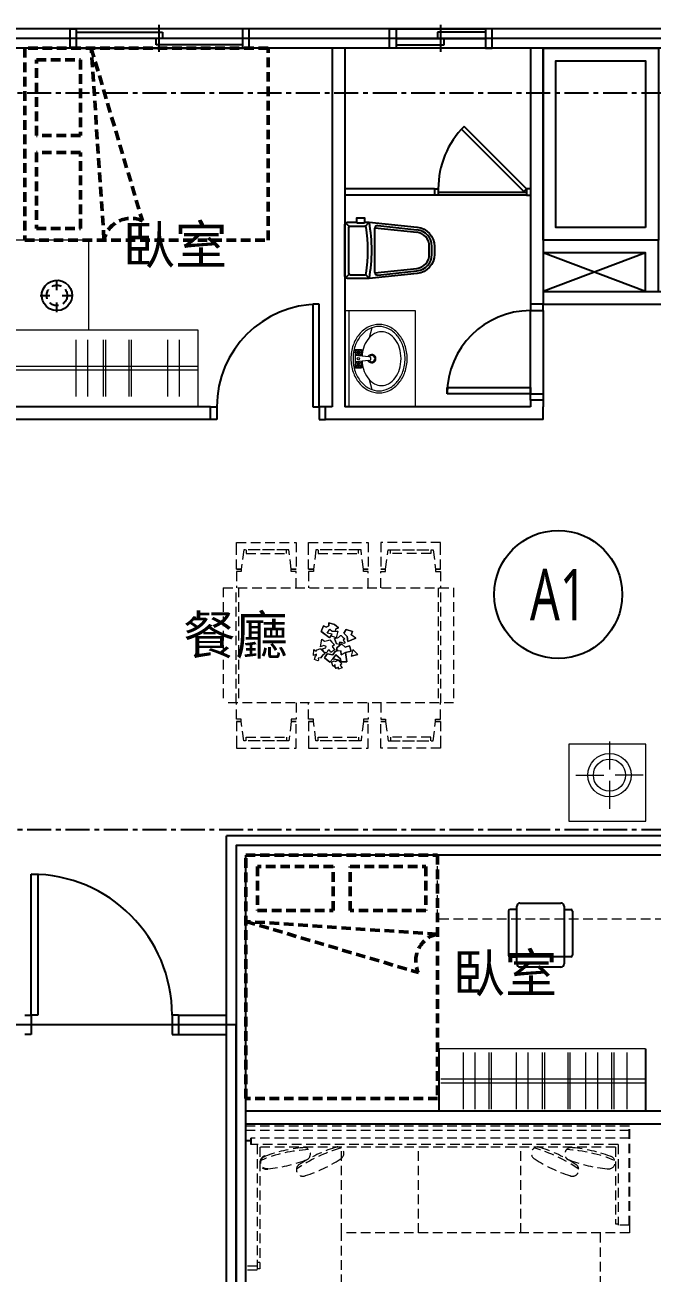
# Model space of a CAD drawing. Header units: millimetres. Extents: x -3377 to 119122, y -22007 to 15479.
# Drawn here: x 41891 to 42381, y 13603 to 14577 of the extents above; entities that cross this region are included whole.
import ezdxf
from ezdxf.enums import TextEntityAlignment as Align

# ---------------------------------------------------------------- set-up
doc = ezdxf.new("R2010")
doc.units = ezdxf.units.MM
doc.header["$LTSCALE"] = 150
doc.header["$MEASUREMENT"] = 0
doc.linetypes.add('11', pattern=[0.15, 0.1, -0.05])
doc.linetypes.add('CENTER', pattern=[2, 1.25, -0.25, 0.25, -0.25])
doc.layers.get('0').update_dxf_attribs({"plot": 0})
for name, color, linetype, plot in [('AREA', 3, 'Continuous', False), ('FUNITURE', 9, 'Continuous', False), ('S-ARCH', 252, 'Continuous', False)]:
    doc.layers.add(name, color=color, linetype=linetype, plot=plot)
for name, color, linetype in [('GRID', 5, 'CENTER'), ('OPEN', 4, 'Continuous'), ('SYM', 3, 'Continuous'), ('TEXT', 2, 'Continuous'), ('TOIL', 6, 'Continuous'), ('TOILET', 141, 'Continuous'), ('WALL', 2, 'Continuous'), ('WALL2', 3, 'Continuous')]:
    doc.layers.add(name, color=color, linetype=linetype)
doc.styles.add('C1', font='', dxfattribs={"bigfont": 'japanese.shx'})
doc.styles.add('HH', font='')
doc.styles.get('C1').set_extended_font_data('微軟正黑體')
doc.styles.get('HH').set_extended_font_data('Microsoft JhengHei')

# ---------------------------------------------------------------- blocks, each defined once
blk = doc.blocks.new('A$C36C53BDF')
at = {"color": 252}
for p, q in [((-2254.06144, 768.3632), (-2185.06144, 768.3632)), ((-2185.06144, 765.8632), (-2254.06144, 765.8632)), ((-2092.06143, 720.86358), (-2172.06143, 690.86358)), ((-2092.06143, 690.86358), (-2172.06143, 720.86358))]:
    blk.add_line(p, q, dxfattribs=at)
at = {"layer": 'AREA', "color": 252}
blk.add_lwpolyline([(-1609.56143, -456.63893), (-1609.56143, 48.36107), (-1979.56143, 48.36107), (-1979.56143, 258.36107), (-1747.06143, 258.36107), (-1747.06143, 573.36107), (-1609.56143, 573.36107), (-1609.56143, 888.36107), (-2592.06143, 888.36107), (-2592.06143, 803.36107), (-2869.56143, 803.36107), (-2869.56143, 493.36107), (-3019.56143, 493.36107), (-3019.56143, 323.36107), (-3284.56143, 323.36107), (-3284.56143, 322.36107), (-3284.56143, 130.86107), (-3414.56143, 130.86107), (-3414.56143, 323.36107), (-3414.56143, 345.86107), (-3414.56143, 843.36107), (-3734.56144, 843.36107)], dxfattribs=at)
for points in [[(-1979.56143, 48.36107), (-1979.56143, 258.36107), (-2412.06143, 258.36107), (-2412.06143, 118.36107), (-2412.06143, -311.63893), (-2412.06143, -449.13893), (-2412.06143, -456.63893), (-1747.06143, -456.63893), (-1609.56143, -456.63893), (-1609.56143, 48.36107), (-1794.56143, 48.36107)], [(-3284.56143, 33.36107), (-3414.56143, 33.36107), (-3414.56143, 118.36107), (-3639.56143, 118.36107), (-3639.56143, -321.63893), (-3414.56143, -321.63893), (-3414.56143, -296.63893), (-3414.56143, -191.63893), (-3144.56143, -191.63893), (-2929.56143, -191.63893), (-2652.06143, -191.63893), (-2652.06143, -311.63893), (-2412.06143, -311.63893), (-2412.06143, 118.36107), (-2652.06143, 118.36107), (-2652.06143, 33.36107)]]:
    blk.add_lwpolyline(points, close=True, dxfattribs=at)
at = {"layer": 'FUNITURE', "color": 252, "linetype": '11', "lineweight": 50, "ltscale": 0.5}
for p, q in [((-2515.27592, 731.23607), (-2525.27592, 880.86107)), ((-2525.27592, 880.86107), (-2485.27592, 745.86107)), ((-2254.93643, 189.07556), (-2404.56143, 199.07555)), ((-2404.56143, 199.07555), (-2269.56143, 159.07556))]:
    blk.add_line(p, q, dxfattribs=at)
at = {"layer": 'FUNITURE', "color": 252, "linetype": '11', "ltscale": 0.5}
for p, q in [((-2552.06141, 691.72261), (-2552.06139, 700.78321)), ((-2552.06141, 691.72261), (-2552.06139, 700.78321)), ((-2565.12092, 687.72256), (-2556.06142, 687.72258)), ((-2552.06145, 674.662), (-2552.06143, 683.72261)), ((-2552.06145, 674.662), (-2552.06143, 683.72261)), ((-2548.06139, 687.72267), (-2539.00189, 687.72265)), ((-2548.06139, 687.72267), (-2539.00189, 687.72265)), ((-2104.56143, -38.21087), (-2104.56143, 40.86107)), ((-2400.56143, 29.78913), (-2400.56143, 24.78913)), ((-2400.56143, 27.78913), (-2404.56143, 27.78913))]:
    blk.add_line(p, q, dxfattribs=at)
at = {"layer": 'FUNITURE', "color": 252, "lineweight": 13, "ltscale": 0.5}
for p, q in [((-2537.06893, 608.78454), (-2537.06893, 652.9376)), ((-2527.91745, 608.78454), (-2527.91745, 652.9376)), ((-2515.93098, 652.9376), (-2515.93098, 608.78454)), ((-2513.88549, 608.78454), (-2513.88549, 652.9376)), ((-2495.93098, 652.9376), (-2495.93098, 608.78454)), ((-2493.88549, 608.78454), (-2493.88549, 652.9376)), ((-2465.37536, 608.78454), (-2465.37536, 652.9376)), ((-2456.22388, 608.78454), (-2456.22388, 652.9376)), ((-2092.23452, 99.54609), (-2254.51532, 99.54609)), ((-2234.70252, 96.62262), (-2234.70252, 52.46956)), ((-2225.55104, 96.62262), (-2225.55104, 52.46956)), ((-2214.41046, 96.62262), (-2214.41046, 52.46956)), ((-2212.36497, 52.46956), (-2212.36497, 96.62262)), ((-2193.20252, 96.62262), (-2193.20252, 52.46956)), ((-2184.05104, 96.62262), (-2184.05104, 52.46956)), ((-2172.91046, 96.62262), (-2172.91046, 52.46956)), ((-2170.86497, 52.46956), (-2170.86497, 96.62262)), ((-2152.91046, 96.62262), (-2152.91046, 52.46956)), ((-2150.86497, 52.46956), (-2150.86497, 96.62262)), ((-2138.8785, 96.62262), (-2138.8785, 52.46956)), ((-2129.72702, 96.62262), (-2129.72702, 52.46956)), ((-2118.58644, 96.62262), (-2118.58644, 52.46956)), ((-2116.54095, 52.46956), (-2116.54095, 96.62262)), ((-2106.59997, 96.62262), (-2106.59997, 52.46956))]:
    blk.add_line(p, q, dxfattribs=at)
at = {"layer": 'FUNITURE', "color": 252, "lineweight": 5, "ltscale": 0.5}
for p, q in [((-2442.06143, 632.36107), (-2587.06143, 632.36107)), ((-2442.06143, 629.36107), (-2587.06143, 629.36107)), ((-2120.27943, 339.52401), (-2120.27943, 317.62161)), ((-2120.27943, 339.52401), (-2120.27943, 317.62161)), ((-2146.57123, 313.2322), (-2124.66883, 313.2322)), ((-2093.98762, 313.2322), (-2115.89002, 313.2322)), ((-2120.27943, 308.84279), (-2120.27943, 286.94039)), ((-2252.16549, 76.04609), (-2092.23452, 76.04608)), ((-2252.16549, 73.04609), (-2092.23452, 73.04608))]:
    blk.add_line(p, q, dxfattribs=at)
at = {"layer": 'FUNITURE', "color": 252, "linetype": '11', "lineweight": 13, "ltscale": 0.5}
for p, q in [((-2411.75006, 494.78344), (-2365.16591, 494.78344)), ((-2411.75006, 489.12254), (-2411.75006, 494.78344)), ((-2411.75006, 474.02679), (-2411.75006, 489.12254)), ((-2406.08915, 489.12254), (-2407.97612, 474.02679)), ((-2370.82681, 489.12254), (-2406.08915, 489.12254)), ((-2372.71378, 489.12254), (-2404.20218, 489.12254)), ((-2404.20218, 489.12254), (-2404.20218, 486.29208)), ((-2372.71378, 486.29208), (-2372.71378, 489.12254)), ((-2368.93984, 474.02679), (-2370.82681, 489.12254)), ((-2365.16591, 494.78344), (-2365.16591, 474.02679)), ((-2355.35351, 494.78344), (-2308.76936, 494.78344)), ((-2355.35351, 489.12254), (-2355.35351, 494.78344)), ((-2355.35351, 474.02679), (-2355.35351, 489.12254)), ((-2349.6926, 489.12254), (-2351.57957, 474.02679)), ((-2314.43026, 489.12254), (-2349.6926, 489.12254)), ((-2316.31723, 489.12254), (-2347.80564, 489.12254)), ((-2347.80564, 489.12254), (-2347.80564, 486.29208)), ((-2316.31723, 486.29208), (-2316.31723, 489.12254)), ((-2312.5433, 474.02679), (-2314.43026, 489.12254)), ((-2308.76936, 494.78344), (-2308.76936, 474.02679)), ((-2252.37281, 494.78344), (-2298.95696, 494.78344)), ((-2298.95696, 494.78344), (-2298.95696, 474.02679)), ((-2295.18302, 474.02679), (-2293.29606, 489.12254)), ((-2293.29606, 489.12254), (-2258.03372, 489.12254)), ((-2291.40909, 489.12254), (-2259.92068, 489.12254)), ((-2291.40909, 486.29208), (-2291.40909, 489.12254)), ((-2259.92068, 489.12254), (-2259.92068, 486.29208)), ((-2258.03372, 489.12254), (-2256.14675, 474.02679)), ((-2252.37281, 489.12254), (-2252.37281, 494.78344)), ((-2252.37281, 474.02679), (-2252.37281, 489.12254)), ((-2404.20218, 486.29208), (-2372.71378, 486.29208)), ((-2347.80564, 486.29208), (-2316.31723, 486.29208)), ((-2259.92068, 486.29208), (-2291.40909, 486.29208)), ((-2411.75006, 474.02679), (-2407.97612, 474.02679)), ((-2407.97612, 474.02679), (-2411.75006, 474.02679)), ((-2411.75006, 472.13982), (-2411.75006, 459.57442)), ((-2407.97612, 472.13982), (-2411.75006, 472.13982)), ((-2407.97612, 474.02679), (-2407.97612, 472.13982)), ((-2368.93984, 474.02679), (-2365.16591, 474.02679)), ((-2368.93984, 472.13982), (-2368.93984, 474.02679)), ((-2365.16591, 474.02679), (-2368.93984, 474.02679)), ((-2365.16591, 472.13982), (-2368.93984, 472.13982)), ((-2365.16591, 459.57442), (-2365.16591, 472.13982)), ((-2355.35351, 474.02679), (-2351.57957, 474.02679)), ((-2351.57957, 474.02679), (-2355.35351, 474.02679)), ((-2355.35351, 472.13982), (-2355.35351, 459.57442)), ((-2351.57957, 472.13982), (-2355.35351, 472.13982)), ((-2351.57957, 474.02679), (-2351.57957, 472.13982)), ((-2312.5433, 474.02679), (-2308.76936, 474.02679)), ((-2312.5433, 472.13982), (-2312.5433, 474.02679)), ((-2308.76936, 474.02679), (-2312.5433, 474.02679)), ((-2308.76936, 472.13982), (-2312.5433, 472.13982)), ((-2308.76936, 459.57442), (-2308.76936, 472.13982)), ((-2295.18302, 474.02679), (-2298.95696, 474.02679)), ((-2298.95696, 474.02679), (-2295.18302, 474.02679)), ((-2298.95696, 459.57442), (-2298.95696, 472.13982)), ((-2298.95696, 472.13982), (-2295.18302, 472.13982)), ((-2295.18302, 472.13982), (-2295.18302, 474.02679)), ((-2256.14675, 474.02679), (-2256.14675, 472.13982)), ((-2252.37281, 474.02679), (-2256.14675, 474.02679)), ((-2256.14675, 474.02679), (-2252.37281, 474.02679)), ((-2256.14675, 472.13982), (-2252.37281, 472.13982)), ((-2252.37281, 472.13982), (-2252.37281, 459.57442)), ((-2422.06143, 459.57442), (-2422.06143, 369.63285)), ((-2422.06143, 459.57442), (-2242.06143, 459.57442)), ((-2412.06143, 369.57442), (-2412.06143, 459.57442)), ((-2410.06143, 459.57442), (-2410.06143, 369.63285)), ((-2254.06143, 459.57442), (-2254.06143, 369.63285)), ((-2252.06143, 369.57442), (-2252.06143, 459.57442)), ((-2242.06143, 459.57442), (-2242.06143, 369.57442)), ((-2343.74055, 429.86804), (-2345.54216, 425.30737)), ((-2345.54216, 425.30737), (-2343.74055, 429.86804)), ((-2341.74033, 428.8538), (-2343.74055, 429.86804)), ((-2343.74055, 429.86804), (-2341.74033, 428.8538)), ((-2339.6007, 429.8813), (-2341.74033, 428.8538)), ((-2341.74033, 428.8538), (-2339.6007, 429.8813)), ((-2339.60156, 432.16028), (-2339.6007, 429.8813)), ((-2339.6007, 429.8813), (-2339.60156, 432.16028)), ((-2335.02903, 430.93644), (-2339.60156, 432.16028)), ((-2339.60156, 432.16028), (-2335.02903, 430.93644)), ((-2332.04806, 428.24634), (-2335.02903, 430.93644)), ((-2335.02903, 430.93644), (-2332.04806, 428.24634)), ((-2346.01663, 413.4266), (-2344.99312, 419.33599)), ((-2346.01663, 413.4266), (-2344.99312, 419.33599)), ((-2345.54216, 425.30737), (-2339.07601, 420.53931)), ((-2339.07601, 420.53931), (-2345.54216, 425.30737)), ((-2344.99312, 419.33599), (-2343.03977, 417.83467)), ((-2344.99312, 419.33599), (-2343.03977, 417.83467)), ((-2340.98517, 423.97297), (-2338.6844, 427.13607)), ((-2336.95792, 423.23788), (-2340.98517, 423.97297)), ((-2339.07601, 420.53931), (-2336.95792, 423.23788)), ((-2338.01696, 421.8886), (-2339.07601, 420.53931)), ((-2338.6844, 427.13607), (-2336.90298, 425.60975)), ((-2333.87187, 420.37408), (-2338.01696, 421.8886)), ((-2333.87187, 420.37408), (-2338.01696, 421.8886)), ((-2336.90298, 425.60975), (-2332.56765, 425.73752)), ((-2335.2301, 419.80597), (-2332.76512, 420.51761)), ((-2335.2301, 419.80597), (-2332.76512, 420.51761)), ((-2335.2301, 419.80597), (-2333.56554, 415.81539)), ((-2333.56554, 415.81539), (-2335.2301, 419.80597)), ((-2334.49287, 427.14054), (-2334.73531, 425.67363)), ((-2334.49287, 427.14054), (-2334.73531, 425.67363)), ((-2334.73531, 425.67363), (-2332.56765, 425.73752)), ((-2334.49287, 427.14054), (-2332.04806, 428.24634)), ((-2332.04806, 428.24634), (-2334.49287, 427.14054)), ((-2332.56765, 425.73752), (-2333.87187, 420.37408)), ((-2332.76512, 420.51761), (-2331.67316, 420.86703)), ((-2332.76512, 420.51761), (-2331.67316, 420.86703)), ((-2331.67316, 420.86703), (-2330.37344, 422.32345)), ((-2331.67316, 420.86703), (-2330.37344, 422.32345)), ((-2330.37344, 422.32345), (-2329.81824, 422.36063)), ((-2330.37344, 422.32345), (-2329.81824, 422.36063)), ((-2329.81824, 422.36063), (-2328.61654, 421.07176)), ((-2329.81824, 422.36063), (-2328.61654, 421.07176)), ((-2328.61654, 421.07176), (-2327.11618, 419.53263)), ((-2328.61654, 421.07176), (-2327.11618, 419.53263)), ((-2327.11618, 419.53263), (-2328.45234, 418.62031)), ((-2327.11618, 419.53263), (-2328.45234, 418.62031)), ((-2325.92375, 426.89114), (-2327.86219, 423.97143)), ((-2327.86219, 423.97143), (-2325.92375, 426.89114)), ((-2327.86219, 423.97143), (-2325.3198, 421.51816)), ((-2325.3198, 421.51816), (-2327.86219, 423.97143)), ((-2321.0427, 425.27454), (-2325.92375, 426.89114)), ((-2325.92375, 426.89114), (-2321.0427, 425.27454)), ((-2325.3198, 421.51816), (-2324.62414, 417.62393)), ((-2324.62414, 417.62393), (-2325.3198, 421.51816)), ((-2324.62414, 417.62393), (-2318.56256, 420.15796)), ((-2318.56256, 420.15796), (-2324.62414, 417.62393)), ((-2322.04307, 422.65388), (-2321.0427, 425.27454)), ((-2321.0427, 425.27454), (-2322.04307, 422.65388)), ((-2318.56256, 420.15796), (-2322.04307, 422.65388)), ((-2351.65891, 406.66946), (-2351.19716, 411.27524)), ((-2351.65891, 406.66946), (-2351.19716, 411.27524)), ((-2351.19716, 411.27524), (-2349.40068, 410.11582)), ((-2351.19716, 411.27524), (-2349.40068, 410.11582)), ((-2349.40068, 410.11582), (-2348.58989, 410.98456)), ((-2349.40068, 410.11582), (-2348.58989, 410.98456)), ((-2348.58989, 410.98456), (-2346.70387, 411.75628)), ((-2348.58989, 410.98456), (-2346.70387, 411.75628)), ((-2346.70387, 411.75628), (-2345.99365, 411.80385)), ((-2346.70387, 411.75628), (-2345.99365, 411.80385)), ((-2343.47017, 414.44316), (-2346.01663, 413.4266)), ((-2343.47017, 414.44316), (-2346.01663, 413.4266)), ((-2345.99365, 411.80385), (-2344.45638, 410.15507)), ((-2344.88753, 411.87425), (-2342.01002, 412.61315)), ((-2344.88753, 411.87425), (-2342.01002, 412.61315)), ((-2343.44776, 409.53036), (-2344.88753, 411.87425)), ((-2343.44776, 409.53036), (-2344.88753, 411.87425)), ((-2344.45638, 410.15507), (-2342.53705, 408.18614)), ((-2341.70209, 413.70248), (-2343.47017, 414.44316)), ((-2341.70209, 413.70248), (-2343.47017, 414.44316)), ((-2343.44776, 409.53036), (-2341.02197, 408.95386)), ((-2343.03977, 417.83467), (-2341.62157, 418.18358)), ((-2343.03977, 417.83467), (-2341.62157, 418.18358)), ((-2342.01002, 412.61315), (-2341.70209, 413.70248)), ((-2342.01002, 412.61315), (-2341.70209, 413.70248)), ((-2341.62157, 418.18358), (-2339.5102, 418.72518)), ((-2341.62157, 418.18358), (-2339.5102, 418.72518)), ((-2340.05656, 410.82406), (-2341.02197, 408.95386)), ((-2340.05656, 410.82406), (-2341.02197, 408.95386)), ((-2339.08163, 410.86709), (-2340.05656, 410.82406)), ((-2339.5102, 418.72518), (-2338.75217, 418.77595)), ((-2339.5102, 418.72518), (-2338.75217, 418.77595)), ((-2338.13279, 408.93406), (-2339.08163, 410.86709)), ((-2338.13279, 408.93406), (-2339.08163, 410.86709)), ((-2338.75217, 418.77595), (-2337.11142, 417.01618)), ((-2338.75217, 418.77595), (-2337.11142, 417.01618)), ((-2334.79492, 410.92914), (-2338.13279, 408.93406)), ((-2337.11142, 417.01618), (-2335.06287, 414.91471)), ((-2337.11142, 417.01618), (-2335.06287, 414.91471)), ((-2335.06287, 414.91471), (-2336.88723, 413.66907)), ((-2335.06287, 414.91471), (-2336.88723, 413.66907)), ((-2336.88723, 413.66907), (-2334.78838, 410.81654)), ((-2336.88723, 413.66907), (-2334.78838, 410.81654)), ((-2334.62683, 409.6483), (-2336.40886, 407.0665)), ((-2336.40886, 407.0665), (-2334.62683, 409.6483)), ((-2332.32666, 410.41649), (-2334.62683, 409.6483)), ((-2334.62683, 409.6483), (-2332.32666, 410.41649)), ((-2331.56444, 415.1266), (-2333.56554, 415.81539)), ((-2331.56444, 415.1266), (-2333.56554, 415.81539)), ((-2333.24838, 412.67338), (-2333.40581, 410.43769)), ((-2333.40581, 410.43769), (-2333.24838, 412.67338)), ((-2333.40581, 410.43769), (-2330.20789, 410.37486)), ((-2332.32666, 410.41649), (-2333.40581, 410.43769)), ((-2329.77528, 415.67291), (-2333.24838, 412.67338)), ((-2333.24838, 412.67338), (-2329.77528, 415.67291)), ((-2331.02767, 415.43883), (-2331.56444, 415.1266)), ((-2331.02767, 415.43883), (-2331.56444, 415.1266)), ((-2329.72755, 416.88927), (-2331.39923, 416.7773)), ((-2329.72755, 416.88927), (-2331.39923, 416.7773)), ((-2331.39923, 416.7773), (-2331.02767, 415.43883)), ((-2331.39923, 416.7773), (-2331.02767, 415.43883)), ((-2329.99656, 407.21972), (-2330.21562, 410.49031)), ((-2330.20789, 410.37486), (-2329.99656, 407.21972)), ((-2326.69665, 413.07096), (-2329.77528, 415.67291)), ((-2329.77528, 415.67291), (-2326.69665, 413.07096)), ((-2327.70843, 415.93142), (-2329.72755, 416.88927)), ((-2327.70843, 415.93142), (-2329.72755, 416.88927)), ((-2328.45234, 418.62031), (-2326.91513, 416.5311)), ((-2328.45234, 418.62031), (-2326.91513, 416.5311)), ((-2326.91513, 416.5311), (-2327.70843, 415.93142)), ((-2326.91513, 416.5311), (-2327.70843, 415.93142)), ((-2323.35089, 414.19874), (-2326.69665, 413.07096)), ((-2326.69665, 413.07096), (-2323.35089, 414.19874)), ((-2326.50365, 409.02887), (-2322.22991, 410.04958)), ((-2322.22991, 410.04958), (-2326.50365, 409.02887)), ((-2322.22991, 410.04958), (-2323.35089, 414.19874)), ((-2323.35089, 414.19874), (-2322.22991, 410.04958)), ((-2320.76969, 411.20866), (-2322.10346, 406.14979)), ((-2320.76969, 411.20866), (-2317.02493, 407.49081)), ((-2317.02493, 407.49081), (-2320.76969, 411.20866)), ((-2349.29592, 407.73343), (-2351.65891, 406.66946)), ((-2349.29592, 407.73343), (-2351.65891, 406.66946)), ((-2350.78735, 403.43089), (-2350.109, 406.39366)), ((-2350.78735, 403.43089), (-2350.109, 406.39366)), ((-2348.22746, 402.54976), (-2350.78735, 403.43089)), ((-2348.22746, 402.54976), (-2350.78735, 403.43089)), ((-2350.109, 406.39366), (-2349.29077, 406.70476)), ((-2350.109, 406.39366), (-2349.29077, 406.70476)), ((-2349.29077, 406.70476), (-2349.29592, 407.73343)), ((-2349.29077, 406.70476), (-2349.29592, 407.73343)), ((-2347.5408, 402.94918), (-2348.22746, 402.54976)), ((-2347.5408, 402.94918), (-2348.22746, 402.54976)), ((-2345.87762, 404.80464), (-2348.01611, 404.6614)), ((-2345.87762, 404.80464), (-2348.01611, 404.6614)), ((-2348.01611, 404.6614), (-2347.5408, 402.94918)), ((-2348.01611, 404.6614), (-2347.5408, 402.94918)), ((-2344.24633, 407.01907), (-2345.87762, 404.80464)), ((-2345.87762, 404.80464), (-2344.24633, 407.01907)), ((-2342.53705, 408.18614), (-2344.24633, 407.01907)), ((-2342.53705, 408.18614), (-2344.24633, 407.01907)), ((-2340.96722, 407.98261), (-2343.0628, 404.70588)), ((-2343.0628, 404.70588), (-2340.96722, 407.98261)), ((-2343.0628, 404.70588), (-2338.80686, 401.4674)), ((-2338.80686, 401.4674), (-2343.0628, 404.70588)), ((-2336.40886, 407.0665), (-2340.96722, 407.98261)), ((-2340.96722, 407.98261), (-2336.40886, 407.0665)), ((-2338.80686, 401.4674), (-2336.48886, 404.05215)), ((-2336.48886, 404.05215), (-2338.80686, 401.4674)), ((-2337.39878, 401.38643), (-2335.47922, 402.47196)), ((-2337.39878, 401.38643), (-2335.47922, 402.47196)), ((-2336.24953, 398.0248), (-2337.39878, 401.38643)), ((-2336.24953, 398.0248), (-2337.39878, 401.38643)), ((-2336.48886, 404.05215), (-2334.18808, 407.21524)), ((-2334.18808, 407.21524), (-2336.48886, 404.05215)), ((-2331.39471, 403.024), (-2336.48886, 404.05215)), ((-2336.48886, 404.05215), (-2331.39471, 403.024)), ((-2334.73273, 399.68908), (-2336.24953, 398.0248)), ((-2334.73273, 399.68908), (-2336.24953, 398.0248)), ((-2335.47922, 402.47196), (-2334.25313, 401.84852)), ((-2334.51303, 398.25142), (-2334.73273, 399.68908)), ((-2334.51303, 398.25142), (-2334.73273, 399.68908)), ((-2334.25313, 401.84852), (-2332.7065, 402.83379)), ((-2334.18808, 407.21524), (-2332.40667, 405.68893)), ((-2332.40667, 405.68893), (-2334.18808, 407.21524)), ((-2332.7065, 402.83379), (-2332.15131, 402.87098)), ((-2332.40667, 405.68893), (-2330.49479, 404.00177)), ((-2330.49479, 404.00177), (-2332.40667, 405.68893)), ((-2332.15131, 402.87098), (-2330.94961, 401.58211)), ((-2331.39471, 403.024), (-2331.55046, 402.22654)), ((-2331.39471, 403.024), (-2331.55046, 402.22654)), ((-2331.55046, 402.22654), (-2330.94961, 401.58211)), ((-2330.94961, 401.58211), (-2329.44924, 400.04297)), ((-2330.94961, 401.58211), (-2329.44924, 400.04297)), ((-2329.44924, 400.04297), (-2330.78541, 399.13066)), ((-2329.44924, 400.04297), (-2330.78541, 399.13066)), ((-2330.49479, 404.00177), (-2330.14831, 401.58262)), ((-2330.14831, 401.58262), (-2330.49479, 404.00177)), ((-2330.14831, 401.58262), (-2325.44629, 401.77679)), ((-2325.44629, 401.77679), (-2330.14831, 401.58262)), ((-2326.4685, 409.06331), (-2329.99656, 407.21972)), ((-2329.99656, 407.21972), (-2326.4685, 409.06331)), ((-2325.44629, 401.77679), (-2326.4685, 409.06331)), ((-2326.4685, 409.06331), (-2325.44629, 401.77679)), ((-2317.02493, 407.49081), (-2322.10346, 406.14979)), ((-2322.10346, 406.14979), (-2317.02493, 407.49081)), ((-2335.25985, 398.23959), (-2334.51303, 398.25142)), ((-2335.25985, 398.23959), (-2334.51303, 398.25142)), ((-2335.25985, 398.23959), (-2333.92518, 396.56077)), ((-2333.92518, 396.56077), (-2335.25985, 398.23959)), ((-2332.06061, 397.39961), (-2333.92518, 396.56077)), ((-2332.06061, 397.39961), (-2333.92518, 396.56077)), ((-2331.97415, 396.07231), (-2332.06061, 397.39961)), ((-2331.97415, 396.07231), (-2332.06061, 397.39961)), ((-2329.2482, 397.04145), (-2331.97415, 396.07231)), ((-2329.2482, 397.04145), (-2331.97415, 396.07231)), ((-2330.78541, 399.13066), (-2329.2482, 397.04145)), ((-2330.78541, 399.13066), (-2329.2482, 397.04145)), ((-2242.06143, 369.57442), (-2422.06143, 369.57442)), ((-2411.75006, 357.00903), (-2411.75006, 369.57442)), ((-2365.16591, 369.57442), (-2365.16591, 357.00903)), ((-2355.35351, 357.00903), (-2355.35351, 369.57442)), ((-2308.76936, 369.57442), (-2308.76936, 357.00903)), ((-2298.95696, 369.57442), (-2298.95696, 357.00903)), ((-2252.37281, 357.00903), (-2252.37281, 369.57442)), ((-2407.97612, 357.00903), (-2411.75006, 357.00903)), ((-2411.75006, 355.12206), (-2411.75006, 340.02631)), ((-2411.75006, 355.12206), (-2407.97612, 355.12206)), ((-2407.97612, 355.12206), (-2411.75006, 355.12206)), ((-2407.97612, 355.12206), (-2407.97612, 357.00903)), ((-2406.08915, 340.02631), (-2407.97612, 355.12206)), ((-2368.93984, 355.12206), (-2370.82681, 340.02631)), ((-2368.93984, 357.00903), (-2368.93984, 355.12206)), ((-2365.16591, 357.00903), (-2368.93984, 357.00903)), ((-2368.93984, 355.12206), (-2365.16591, 355.12206)), ((-2365.16591, 355.12206), (-2368.93984, 355.12206)), ((-2365.16591, 334.36541), (-2365.16591, 355.12206)), ((-2351.57957, 357.00903), (-2355.35351, 357.00903)), ((-2355.35351, 355.12206), (-2355.35351, 340.02631)), ((-2355.35351, 355.12206), (-2351.57957, 355.12206)), ((-2351.57957, 355.12206), (-2355.35351, 355.12206)), ((-2351.57957, 355.12206), (-2351.57957, 357.00903)), ((-2349.6926, 340.02631), (-2351.57957, 355.12206)), ((-2312.5433, 355.12206), (-2314.43026, 340.02631)), ((-2312.5433, 357.00903), (-2312.5433, 355.12206)), ((-2308.76936, 357.00903), (-2312.5433, 357.00903)), ((-2312.5433, 355.12206), (-2308.76936, 355.12206)), ((-2308.76936, 355.12206), (-2312.5433, 355.12206)), ((-2308.76936, 334.36541), (-2308.76936, 355.12206)), ((-2298.95696, 357.00903), (-2295.18302, 357.00903)), ((-2298.95696, 334.36541), (-2298.95696, 355.12206)), ((-2295.18302, 355.12206), (-2298.95696, 355.12206)), ((-2298.95696, 355.12206), (-2295.18302, 355.12206)), ((-2295.18302, 357.00903), (-2295.18302, 355.12206)), ((-2295.18302, 355.12206), (-2293.29606, 340.02631)), ((-2258.03372, 340.02631), (-2256.14675, 355.12206)), ((-2256.14675, 357.00903), (-2252.37281, 357.00903)), ((-2256.14675, 355.12206), (-2256.14675, 357.00903)), ((-2252.37281, 355.12206), (-2256.14675, 355.12206)), ((-2256.14675, 355.12206), (-2252.37281, 355.12206)), ((-2252.37281, 355.12206), (-2252.37281, 340.02631)), ((-2404.20218, 342.85677), (-2372.71378, 342.85677)), ((-2404.20218, 340.02631), (-2404.20218, 342.85677)), ((-2372.71378, 342.85677), (-2372.71378, 340.02631)), ((-2347.80564, 342.85677), (-2316.31723, 342.85677)), ((-2347.80564, 340.02631), (-2347.80564, 342.85677)), ((-2316.31723, 342.85677), (-2316.31723, 340.02631)), ((-2259.92068, 342.85677), (-2291.40909, 342.85677)), ((-2291.40909, 342.85677), (-2291.40909, 340.02631)), ((-2259.92068, 340.02631), (-2259.92068, 342.85677)), ((-2411.75006, 340.02631), (-2411.75006, 334.36541)), ((-2411.75006, 334.36541), (-2365.16591, 334.36541)), ((-2370.82681, 340.02631), (-2406.08915, 340.02631)), ((-2372.71378, 340.02631), (-2404.20218, 340.02631)), ((-2355.35351, 340.02631), (-2355.35351, 334.36541)), ((-2355.35351, 334.36541), (-2308.76936, 334.36541)), ((-2314.43026, 340.02631), (-2349.6926, 340.02631)), ((-2316.31723, 340.02631), (-2347.80564, 340.02631)), ((-2252.37281, 334.36541), (-2298.95696, 334.36541)), ((-2293.29606, 340.02631), (-2258.03372, 340.02631)), ((-2291.40909, 340.02631), (-2259.92068, 340.02631)), ((-2252.37281, 340.02631), (-2252.37281, 334.36541))]:
    blk.add_line(p, q, dxfattribs=at)
at = {"layer": 'FUNITURE', "color": 252}
for p, q in [((-2199.19263, 207.11131), (-2199.19263, 172.61131)), ((-2192.69263, 208.36131), (-2197.94263, 208.36131)), ((-2192.69263, 171.36131), (-2192.69263, 210.86131)), ((-2190.19263, 213.36131), (-2158.19263, 213.36131)), ((-2155.69263, 210.86131), (-2155.69263, 171.36131)), ((-2155.69263, 208.36131), (-2150.44263, 208.36131)), ((-2149.19263, 207.11131), (-2149.19263, 172.61131)), ((-2197.94263, 171.36131), (-2192.69263, 171.36131)), ((-2155.69263, 171.36131), (-2192.69263, 171.36131)), ((-2192.69263, 165.86131), (-2192.69263, 171.36131)), ((-2150.44263, 171.36131), (-2155.69263, 171.36131)), ((-2155.69263, 171.36131), (-2155.69263, 165.86131)), ((-2158.19263, 163.36131), (-2190.19263, 163.36131)), ((-2253.66978, 99.05798), (-2253.66978, 51.40806)), ((-2092.07567, 99.52055), (-2092.07567, 51.40806))]:
    blk.add_line(p, q, dxfattribs=at)
at = {"layer": 'FUNITURE', "color": 252, "linetype": '11', "lineweight": 5, "ltscale": 0.5}
for p, q in [((-2404.56143, 40.86107), (-2104.56143, 40.86107)), ((-2404.56139, -129.13893), (-2404.56143, 40.86107)), ((-2104.56143, 39.24043), (-2404.56143, 39.24043)), ((-2104.56143, 35.89632), (-2404.56143, 35.89632)), ((-2104.56143, 29.78913), (-2400.56143, 29.78913)), ((-2113.56143, 24.78913), (-2400.56143, 24.78913)), ((-2395.56143, 24.78913), (-2395.56143, -73.21087)), ((-2115.56143, 22.78913), (-2393.56143, 22.78913)), ((-2393.56143, 22.78913), (-2393.56143, -72.29019)), ((-2329.56143, -44.13893), (-2329.56143, 22.78913)), ((-2269.56143, -44.13893), (-2269.56143, 22.78913)), ((-2189.56143, -44.13893), (-2189.56143, 22.78913)), ((-2115.56143, 22.78913), (-2115.56143, -37.06598)), ((-2113.56143, 24.78913), (-2113.56143, -38.21087)), ((-2115.56143, -37.06598), (-2113.56143, -37.06598)), ((-2104.56143, -38.21087), (-2113.56143, -38.21087)), ((-2104.56143, -38.21087), (-2104.56143, -44.13893)), ((-2104.56143, -44.13893), (-2329.56143, -44.13893)), ((-2329.56143, -129.13893), (-2329.56143, -44.13893)), ((-2127.61522, -44.13893), (-2127.61522, -186.71087)), ((-2393.56141, -67.29019), (-2395.56141, -67.29019)), ((-2395.56143, -73.21087), (-2404.56143, -73.21087)), ((-2395.56141, -70.21087), (-2404.56141, -70.21087)), ((-2393.56143, -72.29019), (-2395.56143, -72.29019))]:
    blk.add_line(p, q, dxfattribs=at)
at = {"layer": 'FUNITURE', "color": 252, "linetype": '11', "lineweight": 50, "ltscale": 0.5}
for points in [[(-2577.06143, 880.86107), (-2577.06143, 730.86107), (-2387.06143, 730.86107), (-2387.06143, 880.86107), (-2577.06143, 880.86107)], [(-2404.56143, 250.86107), (-2254.56143, 250.86107), (-2254.56143, 60.86107), (-2404.56143, 60.86107), (-2404.56143, 250.86107)]]:
    blk.add_lwpolyline(points, dxfattribs=at)
for points in [[(-2568.07608, 871.6982), (-2533.67792, 871.6982), (-2533.67792, 812.52393), (-2568.07608, 812.52393)], [(-2568.07608, 740.02393), (-2533.67792, 740.02393), (-2533.67792, 799.1982), (-2568.07608, 799.1982)], [(-2395.39857, 241.87571), (-2395.39857, 207.47755), (-2336.2243, 207.47755), (-2336.2243, 241.87571)], [(-2263.7243, 241.87571), (-2263.7243, 207.47755), (-2322.89857, 207.47755), (-2322.89857, 241.87571)]]:
    blk.add_lwpolyline(points, close=True, dxfattribs=at)
at = {"layer": 'FUNITURE', "color": 252, "lineweight": 5, "ltscale": 0.5}
blk.add_lwpolyline([(-2587.06143, 730.86107), (-2587.06143, 660.86107), (-2527.06143, 660.86107), (-2527.06143, 730.86107), (-2587.06143, 730.86107), (-2587.06143, 730.86107)], dxfattribs=at)
at = {"layer": 'FUNITURE', "color": 252, "linetype": '11', "ltscale": 0.5}
blk.add_lwpolyline([(-2552.05108, 675.85965), (-2554.98836, 676.22893), (-2557.74316, 677.31334), (-2560.14419, 679.04566), (-2562.04155, 681.31815), (-2563.3181, 683.98967), (-2563.89385, 686.89383), (-2563.73329, 689.85015), (-2562.84632, 692.67495), (-2561.28808, 695.19231), (-2559.15535, 697.2459), (-2556.58103, 698.70798), (-2553.72503, 699.48765), (-2550.76487, 699.53628), (-2547.88471, 698.85108), (-2545.26391, 697.47451), (-2543.0648, 695.49227), (-2541.42464, 693.02754), (-2540.44521, 690.23354), (-2540.18713, 687.28418), (-2540.66722, 684.36266), (-2541.85483, 681.65066), (-2543.67675, 679.31683), (-2546.01908, 677.50643), (-2548.73668, 676.3318), (-2551.66044, 675.86613), (-2552.05108, 675.85965)], close=True, dxfattribs=at)
at = {"layer": 'FUNITURE', "color": 252, "lineweight": 5, "ltscale": 0.5}
for points in [[(-2587.06143, 660.86107), (-2442.06143, 660.86107), (-2442.06143, 600.86107), (-2587.06143, 600.86107)], [(-2091.90048, 277.35141), (-2091.90048, 337.35141), (-2151.90048, 337.35141), (-2151.90048, 277.35141)]]:
    blk.add_lwpolyline(points, close=True, dxfattribs=at)
at = {"layer": 'FUNITURE', "color": 252, "linetype": '11', "lineweight": 13, "ltscale": 0.5}
blk.add_lwpolyline([(-2254.56143, 250.86107), (-1987.06143, 250.86107), (-1987.06143, 200.86107), (-2254.56143, 200.86107)], close=True, dxfattribs=at)
at = {"layer": 'FUNITURE', "color": 252, "linetype": '11', "ltscale": 0.5}
blk.add_circle((-2552.06142, 687.72261), 8, dxfattribs=at)
at = {"layer": 'FUNITURE', "color": 252, "lineweight": 5, "ltscale": 0.5}
for radius in [16.94857, 12.56809]:
    blk.add_circle((-2120.27943, 313.2322), radius, dxfattribs=at)
at = {"layer": 'FUNITURE', "color": 252, "linetype": '11', "lineweight": 50, "ltscale": 0.5}
for centre, start, end in [((-2494.45383, 726.60581), 64.51547753, 167.46299041), ((-2250.30617, 168.25346), 102.53700959, 205.48452247)]:
    blk.add_arc(centre, 21.33071, start, end, dxfattribs=at)
at = {"layer": 'FUNITURE', "color": 252}
for centre, radius, start, end in [((-2197.94263, 207.11131), 1.25, 90, 180), ((-2190.19263, 210.86131), 2.5, 90, 180), ((-2158.19263, 210.86131), 2.5, 0, 90), ((-2150.44263, 207.11131), 1.25, 0, 90), ((-2197.94263, 172.61131), 1.25, 180, 270), ((-2190.19263, 165.86131), 2.5, 180, 270), ((-2158.19263, 165.86131), 2.5, 270, 0), ((-2150.44263, 172.61131), 1.25, 270, 0)]:
    blk.add_arc(centre, radius, start, end, dxfattribs=at)
at = {"layer": 'FUNITURE', "color": 252, "linetype": '11', "lineweight": 5, "ltscale": 0.5}
for centre, radius, start, end in [((-2349.51623, -91.9231), 113, 92.9555158, 112.63374079), ((-2349.91548, -90.16501), 113, 95.16647862, 110.42277796), ((-2299.84431, -86.82139), 113, 105.47817621, 125.1564012), ((-2300.61527, -85.19169), 113, 107.68913904, 122.94543837), ((-2358.98384, 17.50005), 5, 282.79462829, 102.79462829), ((-2332.81244, 17.9458), 5, 295.31728871, 115.31728871), ((-2176.31042, 17.9458), 5, 64.68271129, 244.68271129), ((-2209.27856, -86.82139), 113, 54.8435988, 74.52182379), ((-2208.5076, -85.19169), 113, 57.05456163, 72.31086096), ((-2150.13903, 17.50005), 5, 77.20537171, 257.20537171), ((-2159.60664, -91.9231), 113, 67.36625922, 87.0444842), ((-2159.20738, -90.16501), 113, 69.57722204, 84.83352138), ((-2388.23894, 10.85634), 5, 102.79462829, 282.79462829), ((-2397.3073, 118.5214), 113, 275.16647862, 290.42277796), ((-2392.12823, 108.25437), 113, 287.68913904, 302.94543837), ((-2116.99464, 108.25437), 113, 237.05456163, 252.31086096), ((-2111.81557, 118.5214), 113, 249.57722204, 264.83352138), ((-2120.88393, 10.85634), 5, 257.20537171, 77.20537171), ((-2359.93105, 5.11688), 5, 115.31728871, 295.31728871), ((-2149.19182, 5.11688), 5, 244.68271129, 64.68271129)]:
    blk.add_arc(centre, radius, start, end, dxfattribs=at)
at = {"layer": 'FUNITURE', "color": 252, "linetype": '11', "ltscale": 0.5}
blk.add_arc((-2388.23894, 10.85634), 5, 102.79463969, 282.79463969, dxfattribs=at)
at = {"layer": 'GRID', "color": 252, "ltscale": 0.1}
for p, q in [((-4885.30253, 845.86107), (-1093.57926, 845.86107)), ((-4885.30253, 270.86107), (-1093.57926, 270.86107))]:
    blk.add_line(p, q, dxfattribs=at)
at = {"layer": 'OPEN', "color": 252, "linetype": 'Continuous'}
for p, q in [((-2472.06143, 877.86107, 1.07354), (-2472.06143, 898.86107, 1.07354)), ((-2252.06143, 877.86107), (-2252.06143, 898.86107)), ((-2542.06143, 895.86107, 1.07354), (-2537.06143, 895.86107, 1.07354)), ((-2537.06143, 895.86107, 1.07354), (-2537.06143, 880.86107, 1.07354)), ((-2407.06143, 895.86107, 1.07354), (-2537.06143, 895.86107, 1.07354)), ((-2537.06143, 893.36107, 1.07354), (-2469.56143, 893.36107, 1.07354)), ((-2407.06143, 888.36107, 1.07354), (-2537.06143, 888.36107, 1.07354)), ((-2474.56143, 883.36107, 1.07354), (-2474.56143, 888.36107, 1.07354)), ((-2469.56143, 893.36107, 1.07354), (-2469.56143, 888.36107, 1.07354)), ((-2402.06143, 895.86107, 1.07354), (-2407.06143, 895.86107, 1.07354)), ((-2407.06143, 895.86107, 1.07354), (-2407.06143, 880.86107, 1.07354)), ((-2292.06143, 895.86107), (-2287.06143, 895.86107)), ((-2287.06143, 895.86107), (-2287.06143, 880.86107)), ((-2287.06143, 895.86107), (-2217.06143, 895.86107)), ((-2287.06143, 888.36107), (-2217.06143, 888.36107)), ((-2217.06143, 893.36107), (-2254.56143, 893.36107)), ((-2254.56143, 893.36107), (-2254.56143, 888.36107)), ((-2249.56143, 883.36107), (-2249.56143, 888.36107)), ((-2212.06143, 895.86107), (-2217.06143, 895.86107)), ((-2217.06143, 895.86107), (-2217.06143, 880.86107)), ((-2537.06143, 880.86107, 1.07354), (-2542.06143, 880.86107, 1.07354)), ((-2537.06143, 880.86107, 1.07354), (-2407.06143, 880.86107, 1.07354)), ((-2407.06143, 883.36107, 1.07354), (-2474.56143, 883.36107, 1.07354)), ((-2407.06143, 880.86107, 1.07354), (-2402.06143, 880.86107, 1.07354)), ((-2287.06143, 880.86107), (-2292.06143, 880.86107)), ((-2287.06143, 883.36107), (-2249.56143, 883.36107)), ((-2217.06143, 880.86107), (-2287.06143, 880.86107)), ((-2217.06143, 880.86107), (-2212.06143, 880.86107)), ((-2233.8518, 819.65356), (-2235.97312, 817.53224)), ((-2185.06144, 770.8632), (-2233.8518, 819.65356)), ((-2235.97312, 817.53224), (-2187.18276, 768.74188)), ((-2257.06144, 770.8632), (-2254.06144, 770.8632)), ((-2254.06144, 770.8632), (-2254.06144, 765.8632)), ((-2187.18276, 768.74188), (-2185.06144, 770.8632)), ((-2182.06144, 770.8632), (-2185.06144, 770.8632)), ((-2185.06144, 770.8632), (-2185.06144, 765.8632)), ((-2254.06144, 765.8632), (-2257.06144, 765.8632)), ((-2185.06144, 765.8632), (-2182.06144, 765.8632)), ((-2347.06143, 680.86107), (-2352.06143, 680.86107)), ((-2352.06143, 680.86107), (-2352.06143, 600.86107)), ((-2347.06143, 600.86107), (-2347.06143, 680.86107)), ((-2182.06143, 680.86107), (-2182.06143, 675.86107)), ((-2182.06143, 675.86107), (-2172.06143, 675.86107)), ((-2182.06143, 610.86107), (-2182.06143, 675.86107)), ((-2172.06143, 675.86107), (-2172.06143, 680.86107)), ((-2172.06143, 675.86107), (-2172.06143, 610.86107)), ((-2247.06143, 610.86107), (-2247.06143, 615.86107)), ((-2247.06143, 615.86107), (-2182.06143, 615.86107)), ((-2182.06143, 615.86107), (-2182.06143, 610.86107)), ((-2182.06143, 610.86107), (-2247.06143, 610.86107)), ((-2182.06143, 605.86107), (-2182.06143, 610.86107)), ((-2182.06143, 610.86107), (-2172.06143, 610.86107)), ((-2172.06143, 610.86107), (-2172.06143, 605.86107)), ((-2432.06143, 600.86107), (-2427.06143, 600.86107)), ((-2427.06143, 600.86107), (-2427.06143, 590.86107)), ((-2352.06143, 600.86107), (-2347.06143, 600.86107)), ((-2342.06143, 600.86107), (-2347.06143, 600.86107)), ((-2347.06143, 600.86107), (-2347.06143, 590.86107)), ((-2427.06143, 590.86107), (-2432.06143, 590.86107)), ((-2347.06143, 590.86107), (-2342.06143, 590.86107)), ((-2572.06143, 125.86107), (-2572.06143, 235.86107)), ((-2572.06143, 235.86107), (-2567.06143, 235.86107)), ((-2567.06143, 235.86107), (-2567.06143, 125.86107)), ((-2577.06143, 125.86107), (-2572.06143, 125.86107)), ((-2572.06143, 125.86107), (-2572.06143, 110.86107)), ((-2567.06143, 125.86107), (-2572.06143, 125.86107)), ((-2457.06143, 125.86107), (-2462.06143, 125.86107)), ((-2462.06143, 125.86107), (-2462.06143, 110.86107)), ((-2572.06143, 110.86107), (-2577.06143, 110.86107)), ((-2462.06143, 110.86107), (-2457.06143, 110.86107))]:
    blk.add_line(p, q, dxfattribs=at)
at = {"layer": 'OPEN', "color": 252}
for p, q in [((-2257.06144, 770.8632), (-2327.06143, 770.86319)), ((-2257.06144, 770.8632), (-2257.06144, 765.8632)), ((-2257.06144, 765.8632), (-2327.06143, 765.86319))]:
    blk.add_line(p, q, dxfattribs=at)
for points in [[(-2082.06143, 730.86358), (-2172.06143, 730.86358), (-2172.06143, 880.86358), (-2082.06143, 880.86358)], [(-2092.06143, 740.86358), (-2162.06143, 740.86358), (-2162.06143, 870.86358), (-2092.06143, 870.86358)]]:
    blk.add_lwpolyline(points, close=True, dxfattribs=at)
at = {"layer": 'OPEN', "color": 252, "linetype": 'Continuous'}
for centre, radius, start, end in [((-2185.06144, 770.8632), 69, 135, 180), ((-2347.06143, 600.86107), 80, 90, 180), ((-2182.06143, 610.86107), 65, 90, 180), ((-2572.06143, 125.86107), 110, 0, 90)]:
    blk.add_arc(centre, radius, start, end, dxfattribs=at)
at = {"layer": 'SYM', "color": 252}
blk.add_circle((-2160.30135, 454.27523), 50, dxfattribs=at)
at = {"layer": 'TOIL', "color": 252}
for p, q in [((-2323.76854, 741.62331), (-2326.47565, 744.33042)), ((-2324.06143, 704.9162), (-2324.06143, 740.9162)), ((-2323.06143, 741.9162), (-2311.4424, 741.9162)), ((-2317.69528, 744.27993), (-2317.69528, 744.9162)), ((-2317.69528, 744.27993), (-2311.69528, 744.27993)), ((-2311.69528, 744.27993), (-2311.69528, 744.9162)), ((-2311.69528, 744.27993), (-2311.69528, 744.27993)), ((-2311.69528, 744.27993), (-2311.69528, 744.27993)), ((-2311.69528, 744.27993), (-2311.69528, 744.27993)), ((-2311.69528, 744.27993), (-2311.69528, 744.27993)), ((-2310.79145, 741.67533), (-2308.06143, 744.9162)), ((-2301.34921, 742.1981), (-2270.69959, 738.96957)), ((-2303.55873, 705.62331), (-2303.55873, 740.2091)), ((-2303.54772, 740.41861), (-2270.90911, 736.98057)), ((-2261.06143, 719.79131), (-2261.06143, 726.0411)), ((-2259.06143, 719.79131), (-2259.06143, 726.0411)), ((-2323.76854, 704.2091), (-2326.47565, 701.50199)), ((-2323.06143, 703.9162), (-2311.4424, 703.9162)), ((-2310.79145, 704.15708), (-2308.06143, 700.9162)), ((-2303.54772, 705.41379), (-2270.90911, 708.85184)), ((-2301.34921, 703.63431), (-2270.69959, 706.86284))]:
    blk.add_line(p, q, dxfattribs=at)
at = {"layer": 'TOIL', "color": 252, "elevation": 0}
blk.add_lwpolyline([(-2317.69528, 744.9162), (-2317.69528, 748.27993), (-2311.69528, 748.27993), (-2311.69528, 744.9162), (-2308.06143, 744.9162), (-2270.49008, 740.95856, -0.383798107), (-2257.06143, 726.0411), (-2257.06143, 719.79131, -0.383798107), (-2270.49008, 704.87384), (-2308.06143, 700.9162), (-2325.06143, 700.9162, -0.414213562), (-2327.06143, 702.9162), (-2327.06143, 742.9162, -0.414213562), (-2325.06143, 744.9162)], format="xyb", close=True, dxfattribs=at)
at = {"layer": 'TOIL', "color": 252}
for centre, radius, start, end in [((-2323.06143, 740.9162), 1, 90, 180), ((-2311.4424, 740.9162), 1, 8.77428965, 90), ((-2428.06143, 722.9162), 119, 351.22571035, 8.77428965), ((-2428.06143, 722.9162), 122, 349.61114218, 10.38885782), ((-2301.55873, 740.2091), 2, 83.98683068, 180), ((-2272.06143, 726.0411), 11, 0, 83.98683068), ((-2272.06143, 726.0411), 13, 0, 83.98683068), ((-2272.06143, 719.79131), 11, 276.01316932, 0), ((-2272.06143, 719.79131), 13, 276.01316932, 0), ((-2323.06143, 704.9162), 1, 180, 270), ((-2311.4424, 704.9162), 1, 270, 351.22571035), ((-2301.55873, 705.62331), 2, 180, 276.01316932)]:
    blk.add_arc(centre, radius, start, end, dxfattribs=at)
at = {"layer": 'TOILET', "color": 252, "lineweight": 13}
for p, q in [((-2327.06143, 600.86107), (-2327.06157, 675.86107)), ((-2327.06157, 675.86107), (-2272.06157, 675.86107)), ((-2324.06157, 675.86107), (-2324.06143, 600.86107)), ((-2272.06157, 675.86107), (-2272.06143, 600.86116)), ((-2306.06089, 662.44277), (-2307.97002, 654.73609)), ((-2318.94762, 645.52046), (-2318.9476, 631.20183)), ((-2318.94762, 645.52046), (-2314.17475, 645.52046)), ((-2318.94762, 643.13402), (-2314.17474, 643.13403)), ((-2314.87371, 641.44656), (-2318.24865, 644.82149)), ((-2314.87372, 644.82149), (-2318.24864, 641.44655)), ((-2316.56118, 645.52046), (-2316.56118, 640.74758)), ((-2314.17475, 645.52046), (-2314.17474, 640.37471)), ((-2308.30895, 639.91645), (-2318.94761, 640.74758)), ((-2308.30894, 636.80587), (-2318.94761, 635.9747)), ((-2318.9476, 633.58826), (-2314.17472, 633.58827)), ((-2314.8737, 635.27574), (-2318.24863, 631.9008)), ((-2314.87369, 631.9008), (-2318.24863, 635.27573)), ((-2316.56117, 635.97471), (-2316.56116, 631.20183)), ((-2314.17473, 636.34759), (-2314.17472, 631.20183)), ((-2318.9476, 631.20183), (-2314.17472, 631.20183)), ((-2307.96996, 621.98623), (-2306.0608, 614.27956)), ((-2327.06143, 600.86107), (-2272.06157, 600.86107))]:
    blk.add_line(p, q, dxfattribs=at)
for centre, radius in [((-2316.56118, 643.13402), 2.38644), ((-2316.56116, 633.58827), 2.38644), ((-2316.56117, 638.36116), 0.95458)]:
    blk.add_circle(centre, radius, dxfattribs=at)
for centre, radius, start, end in [((-2298.24637, 642.79405), 22.79166, 116.76003871, 140.59948484), ((-2300.33341, 646.9328), 18.15639, 90.00010281, 116.76008795), ((-2300.33341, 646.93289), 16.53362, 90.00010281, 116.76008761), ((-2300.33341, 646.9328), 18.15639, 63.24011616, 90.00010281), ((-2300.33341, 646.93289), 16.53361, 63.24011635, 90.00010281), ((-2302.42043, 642.79404), 22.79166, 39.40072441, 63.24017054), ((-2294.97769, 640.10906), 27.02173, 140.59944764, 161.2093807), ((-2294.97769, 640.10906), 25.39895, 140.59945394, 161.209387), ((-2298.24636, 642.79405), 21.16889, 116.76003857, 140.5994847), ((-2291.55426, 640.36013), 21.84864, 143.97268302, 163.23541443), ((-2295.75909, 643.41821), 16.64936, 119.66345459, 143.97277405), ((-2298.42426, 648.09774), 11.2641, 90.00006627, 119.66354855), ((-2298.42425, 648.09774), 11.26409, 60.33665464, 90.00013694), ((-2302.42043, 642.79404), 21.16889, 39.40072092, 63.24016705), ((-2301.08941, 643.41821), 16.64936, 36.02743157, 60.33675103), ((-2305.29423, 640.36011), 21.84864, 16.76479119, 36.0275226), ((-2305.6891, 640.10904), 25.39895, 18.79081862, 39.40075168), ((-2305.6891, 640.10904), 27.02172, 18.79081998, 39.40075304), ((-2289.84053, 638.36118), 32.4481, 161.20941442, 180.00008876), ((-2289.84053, 638.36118), 30.82531, 161.20941198, 180.00008632), ((-2284.91862, 638.36118), 28.77883, 163.23540404, 176.07294577), ((-2311.92962, 638.36117), 28.77859, 0.0000681, 16.76486944), ((-2310.82625, 638.36114), 30.82531, 0.0001246, 18.790799), ((-2310.82625, 638.36114), 32.4481, 0.00012188, 18.79079629), ((-2289.84053, 638.3612), 32.4481, 180.00011676, 198.7907912), ((-2289.84053, 638.3612), 30.82532, 180.00011841, 198.79079275), ((-2284.91862, 638.36122), 28.77883, 183.92725985, 196.76480158), ((-2306.06084, 638.36116), 3.34101, 208.77842681, 151.22177881), ((-2308.30895, 638.36116), 1.55529, 270.00010281, 90.00010281), ((-2306.06084, 638.36116), 2.38644, 219.07295081, 140.92725481), ((-2311.92962, 638.36114), 28.77859, 343.23533618, 0.00013748), ((-2310.82625, 638.36117), 30.82532, 341.2094075, 0.00008185), ((-2310.82625, 638.36117), 32.4481, 341.20940933, 0.00008367), ((-2294.97768, 636.61331), 27.02173, 198.79082492, 219.40075798), ((-2294.97769, 636.6133), 25.39894, 198.79082155, 219.40075461), ((-2291.55425, 636.36225), 21.84864, 196.76479119, 216.0275226), ((-2305.29422, 636.36222), 21.84864, 323.97268302, 343.23541443), ((-2305.68909, 636.61329), 25.39894, 320.59945101, 341.20938407), ((-2305.68909, 636.61329), 27.02172, 320.59945258, 341.20938564), ((-2298.24635, 633.9283), 22.79166, 219.40072078, 243.24016691), ((-2298.24635, 633.92831), 21.16889, 219.40071603, 243.24016217), ((-2295.75907, 633.30415), 16.64937, 216.02742576, 240.33674522), ((-2300.33338, 629.78946), 16.53361, 243.24012496, 270.0001028), ((-2298.42423, 628.62462), 11.2641, 240.33666623, 270.00014853), ((-2300.33337, 629.78945), 16.53361, 270.00010281, 296.76008231), ((-2298.42421, 628.62461), 11.26409, 270.00005953, 299.66354181), ((-2302.42042, 633.9283), 21.16889, 296.76004345, 320.59948959), ((-2301.0894, 633.30414), 16.64937, 299.6634604, 323.97277986), ((-2302.42041, 633.9283), 22.79166, 296.76003508, 320.59948121), ((-2300.33338, 629.78946), 18.15639, 243.24011767, 270.00010281), ((-2300.33338, 629.78945), 18.15639, 270.00010281, 296.76008946)]:
    blk.add_arc(centre, radius, start, end, dxfattribs=at)
at = {"layer": 'WALL', "color": 252}
for p, q in [((-1617.06143, 895.86107), (-2587.06143, 895.86107)), ((-2542.06143, 895.86107, 1.07354), (-2542.06143, 880.86107, 1.07354)), ((-2402.06143, 895.86107, 1.07354), (-2402.06143, 880.86107, 1.07354)), ((-2292.06143, 880.86107), (-2292.06143, 895.86107)), ((-2212.06143, 880.86107), (-2212.06143, 895.86107)), ((-1617.06143, 880.86107), (-2587.06143, 880.86107)), ((-1617.06143, 265.86107), (-2419.56143, 265.86107)), ((-2419.56143, -134.13893), (-2419.56143, 265.86107)), ((-1617.06143, 250.86107), (-2404.56143, 250.86107)), ((-2404.56143, -134.13893), (-2404.56143, 250.86107)), ((-2457.06143, 125.86107), (-2419.56143, 125.86107)), ((-2457.06143, 125.86107), (-2457.06143, 110.86107)), ((-2457.06143, 110.86107), (-2419.56143, 110.86107))]:
    blk.add_line(p, q, dxfattribs=at)
at = {"layer": 'WALL2', "color": 252}
for p, q in [((-2337.06143, 880.86107), (-2337.06143, 600.86107)), ((-2327.06143, 880.86107), (-2327.06143, 600.86107)), ((-2182.06143, 880.86107), (-2182.06143, 680.86107)), ((-2172.06143, 880.86107), (-2172.06143, 680.86107)), ((-2172.06143, 690.86358), (-2072.06143, 690.86358)), ((-2172.06143, 680.86107), (-2182.06143, 680.86107)), ((-2172.06143, 680.86358), (-2072.06143, 680.86358)), ((-2172.06143, 605.86107), (-2182.06143, 605.86107)), ((-2182.06143, 605.86107), (-2182.06143, 600.86107)), ((-2172.06143, 605.86107), (-2172.06143, 600.86107)), ((-2432.06143, 600.86107), (-2587.06143, 600.86107)), ((-2432.06143, 590.86107), (-2432.06143, 600.86107)), ((-2337.06143, 600.86107), (-2342.06143, 600.86107)), ((-2342.06143, 590.86107), (-2342.06143, 600.86107)), ((-2182.06143, 600.86107), (-2327.06143, 600.86107)), ((-2172.06143, 590.86107), (-2172.06143, 600.86107)), ((-2172.06143, 600.86107), (-2172.06143, 600.86107)), ((-2432.06143, 590.86107), (-2587.06143, 590.86107)), ((-2172.06143, 590.86107), (-2342.06143, 590.86107)), ((-2077.56101, 50.86107), (-2404.56143, 50.86107)), ((-2078.0728, 40.86107), (-2404.56143, 40.86107))]:
    blk.add_line(p, q, dxfattribs=at)
at = {"layer": 'WALL2', "color": 252, "lineweight": -2}
blk.add_line((-2172.06143, 880.86358), (-2172.06143, 690.86358), dxfattribs=at)
at = {"layer": 'WALL2', "color": 252}
for points in [[(-2082.06143, 690.86358), (-2082.06143, 730.86358), (-2172.06143, 730.86358)], [(-2092.06143, 690.86358), (-2092.06143, 720.86358), (-2172.06143, 720.86358)]]:
    blk.add_lwpolyline(points, dxfattribs=at)
at = {"layer": 'SYM', "color": 252, "style": 'C1', "width": 0.7}
blk.add_text('A1', height=40, dxfattribs=at).set_placement((-2160.30135, 454.27523), align=Align.MIDDLE)
at = {"layer": 'TEXT', "color": 252, "style": 'HH'}
for s, p in [('臥室', (-2459.80974, 712.25615)), ('餐廳', (-2412.54169, 407.6378)), ('臥室', (-2202.06624, 143.72068))]:
    blk.add_text(s, height=30, dxfattribs=at).set_placement(p, align=Align.CENTER)
blk = doc.blocks.new('2021-1102')
blk.add_blockref('A$C36C53BDF', (32357.39, -1841.77))

msp = doc.modelspace()

# ---------------------------------------------------------------- block references
at = {"layer": 'S-ARCH'}
msp.add_blockref('2021-1102', (12110.4, 15520.27), dxfattribs=at)

doc.saveas('drawing.dxf')
